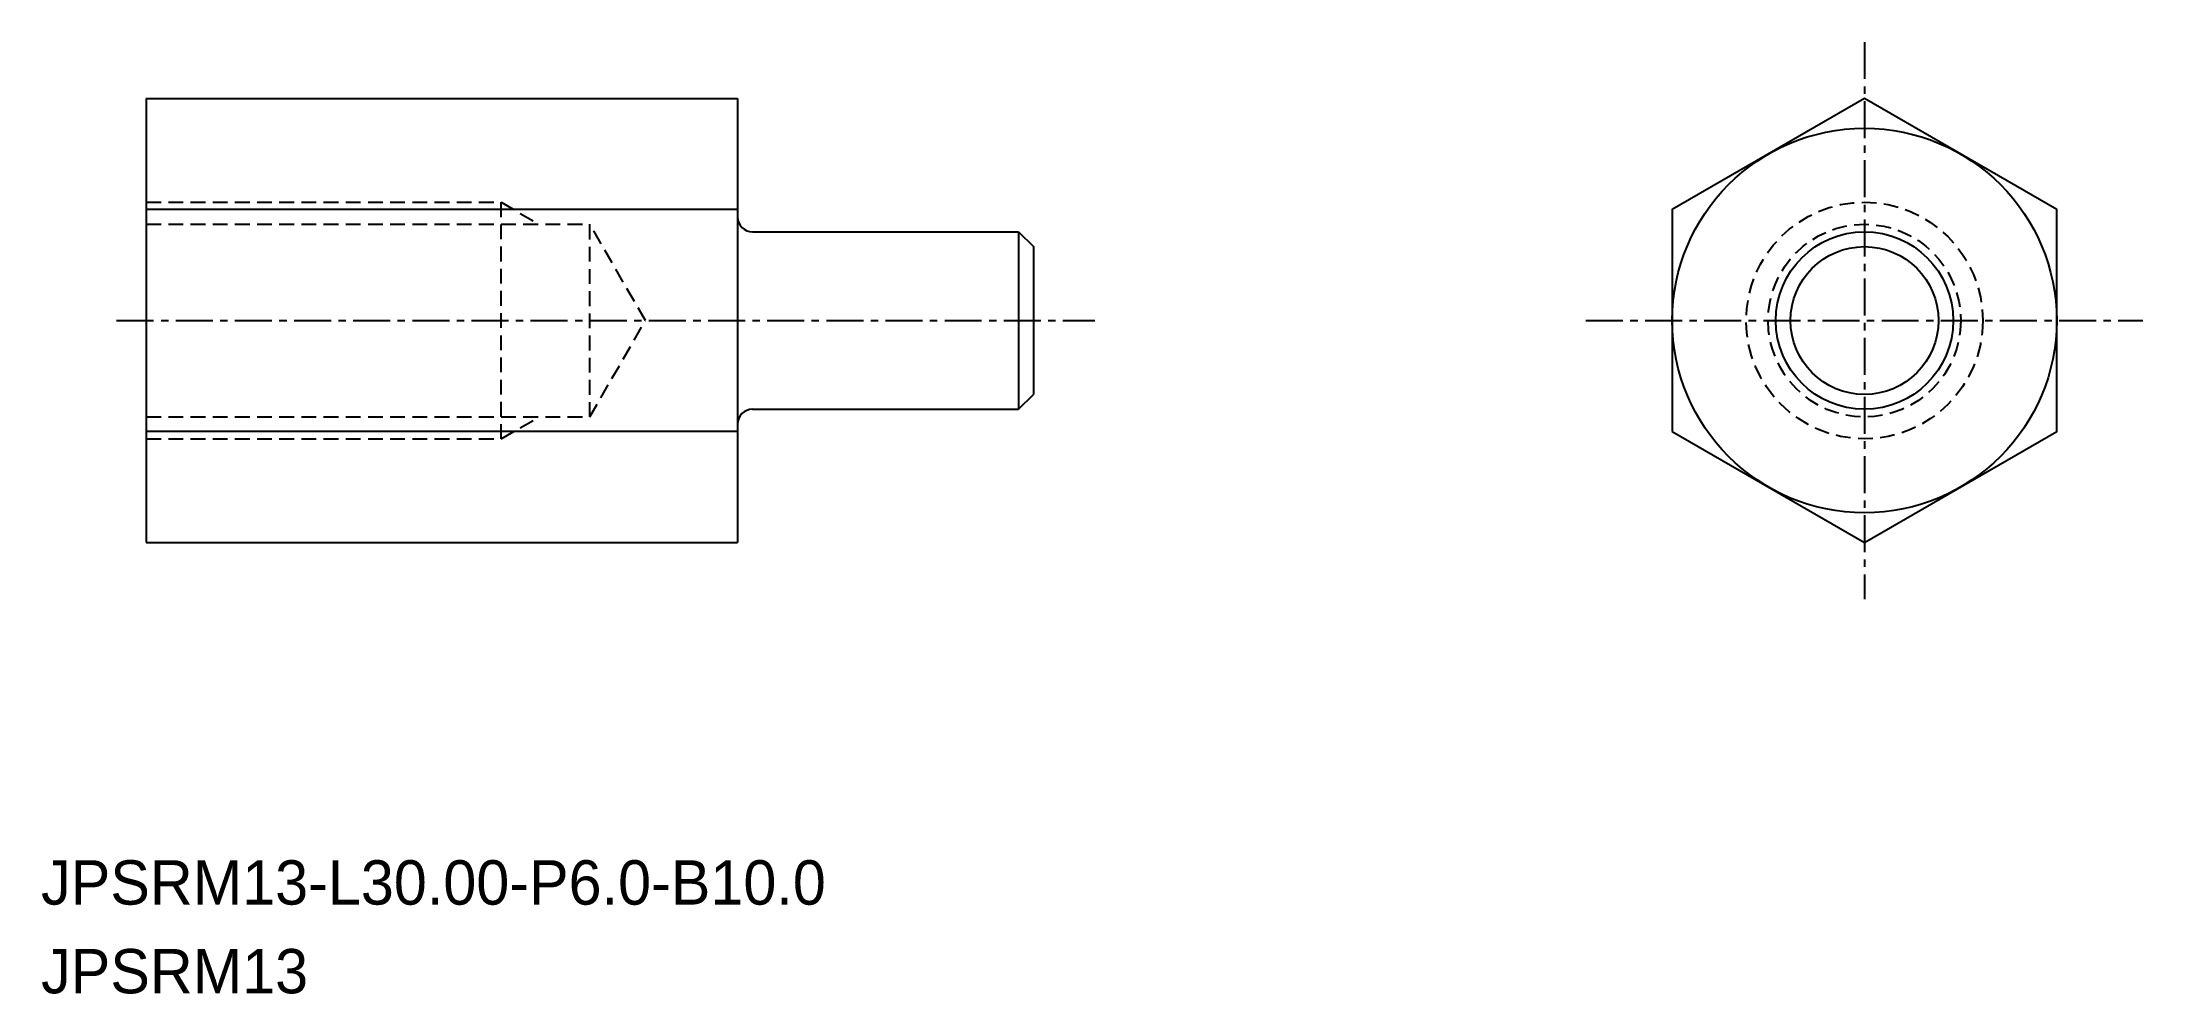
# Model space of a CAD drawing. Extents: x -1800.5 to -1729.5, y -571.5 to -539.3.
import ezdxf

# ---------------------------------------------------------------- set-up
doc = ezdxf.new("R2010")
doc.units = 0
doc.linetypes.add('CENTER', pattern=[2, 1.25, -0.25, 0.25, -0.25])
doc.linetypes.add('DASHED', pattern=[0.75, 0.5, -0.25])
doc.layers.get('0').update_dxf_attribs({"linetype": 'CONTINUOUS'})
doc.layers.add('CENTER', color=1, linetype='CENTER')

msp = doc.modelspace()

# ---------------------------------------------------------------- linework, layer by layer
at = {"color": 7, "linetype": 'CONTINUOUS'}
for p, q in [((-1797.019, -541.192), (-1797.019, -556.203)), ((-1797.019, -541.192), (-1777.019, -541.192)), ((-1777.019, -541.192), (-1777.019, -556.203)), ((-1767.519, -545.698), (-1767.519, -551.698)), ((-1767.019, -546.198), (-1767.019, -551.198)), ((-1797.019, -556.203), (-1777.019, -556.203))]:
    msp.add_line(p, q, dxfattribs=at)
at = {"color": 3, "linetype": 'DASHED'}
for p, q in [((-1797.019, -544.698), (-1785.019, -544.698)), ((-1785.019, -544.698), (-1783.735, -545.439)), ((-1785.019, -552.698), (-1785.019, -544.698)), ((-1797.019, -545.439), (-1782.019, -545.439)), ((-1782.019, -551.956), (-1782.019, -545.439)), ((-1780.138, -548.698), (-1782.019, -545.439)), ((-1782.019, -551.956), (-1780.138, -548.698)), ((-1797.019, -551.956), (-1782.019, -551.956)), ((-1785.019, -552.698), (-1783.735, -551.956)), ((-1797.019, -552.698), (-1785.019, -552.698))]:
    msp.add_line(p, q, dxfattribs=at)
for p, q in [((-1777.019, -544.945), (-1797.019, -544.945)), ((-1776.519, -545.698), (-1767.519, -545.698)), ((-1767.519, -545.698), (-1767.019, -546.198)), ((-1767.519, -551.698), (-1767.019, -551.198)), ((-1776.519, -551.698), (-1767.519, -551.698)), ((-1777.019, -552.45), (-1797.019, -552.45))]:
    msp.add_line(p, q)
msp.add_lwpolyline([(-1745.415, -552.45), (-1738.915, -556.203), (-1732.415, -552.45), (-1732.415, -544.945), (-1738.915, -541.192), (-1745.415, -544.945)], close=True)
at = {"linetype": 'CONTINUOUS'}
msp.add_circle((-1738.915, -548.698), 6.5, dxfattribs=at)
at = {"color": 3, "linetype": 'DASHED'}
for radius in [4, 3.258]:
    msp.add_circle((-1738.915, -548.698), radius, dxfattribs=at)
for radius in [3, 2.5]:
    msp.add_circle((-1738.915, -548.698), radius)
for centre, start, end in [((-1776.519, -545.198), 180, 270), ((-1776.519, -552.198), 90, 180)]:
    msp.add_arc(centre, 0.5, start, end)
at = {"color": 7, "linetype": 'CONTINUOUS'}
for p in [(-1797.019, -548.698), (-1777.019, -548.698)]:
    msp.add_point(p, dxfattribs=at)
at = {"layer": 'CENTER', "color": 1, "linetype": 'CENTER'}
for p, q in [((-1738.915, -539.28), (-1738.915, -558.115)), ((-1798.019, -548.698), (-1764.938, -548.698)), ((-1748.333, -548.698), (-1729.497, -548.698))]:
    msp.add_line(p, q, dxfattribs=at)

# ---------------------------------------------------------------- texts
for s, p in [('JPSRM13-L30.00-P6.0-B10.0', (-1800.574, -568.447)), ('JPSRM13', (-1800.574, -571.447))]:
    msp.add_text(s, height=1.5).set_placement(p)

doc.saveas('drawing.dxf')
